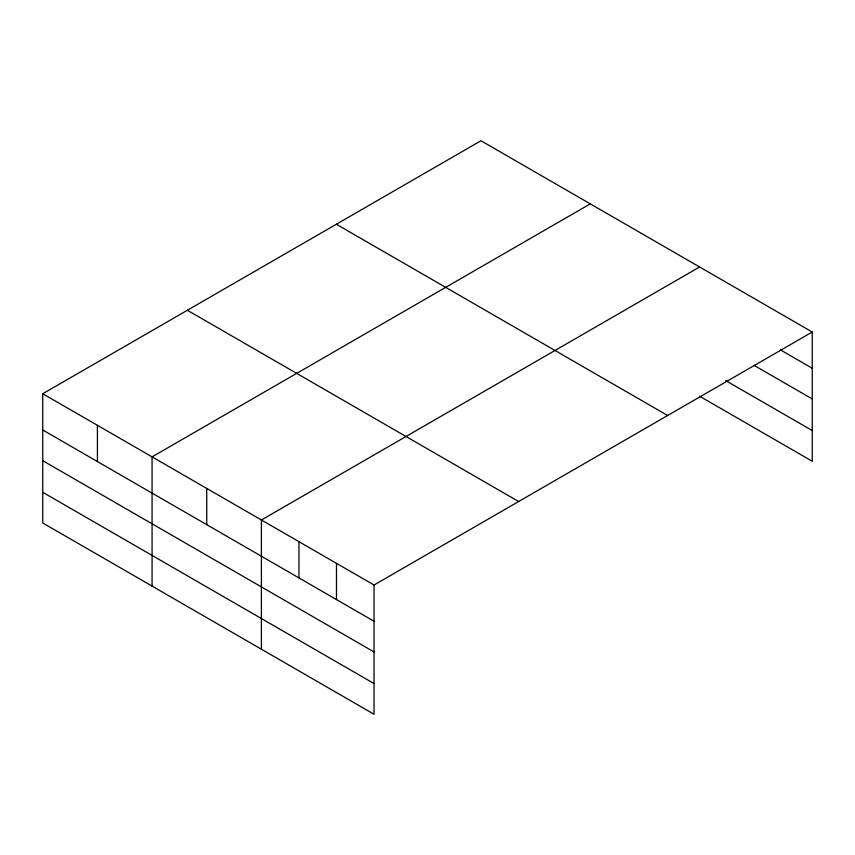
<?xml version="1.0" encoding="UTF-8"?>
<svg xmlns="http://www.w3.org/2000/svg" width="855" height="855" viewBox="0 0 855 855"><rect width="100%" height="100%" fill="white"/><g stroke="black" fill="none" stroke-linecap="round" stroke-linejoin="round"><path stroke-width="1.28" d="M812.25 332.018L480.97 140.754L42.75 393.749L42.75 522.982L374.03 714.246L374.03 585.012L812.25 332.018L812.25 461.251L699.614 396.218M590.292 203.864L152.072 456.869L152.072 586.103M699.614 266.984L261.395 519.99L261.395 649.223M780.391 349.866L812.25 368.249M754.228 365.438L812.25 398.943M725.777 380.635L812.25 430.557M336.357 224.245L667.637 415.509M187.363 310.258L518.643 501.522M42.75 393.749L374.03 585.012M42.75 429.99L374.03 621.254M42.75 460.685L374.03 651.948M42.75 492.298L374.03 683.562M336.485 563.338L336.485 599.579M298.94 541.664L298.94 577.905M206.739 488.429L206.739 524.671M97.417 425.309L97.417 461.55"/></g></svg>
